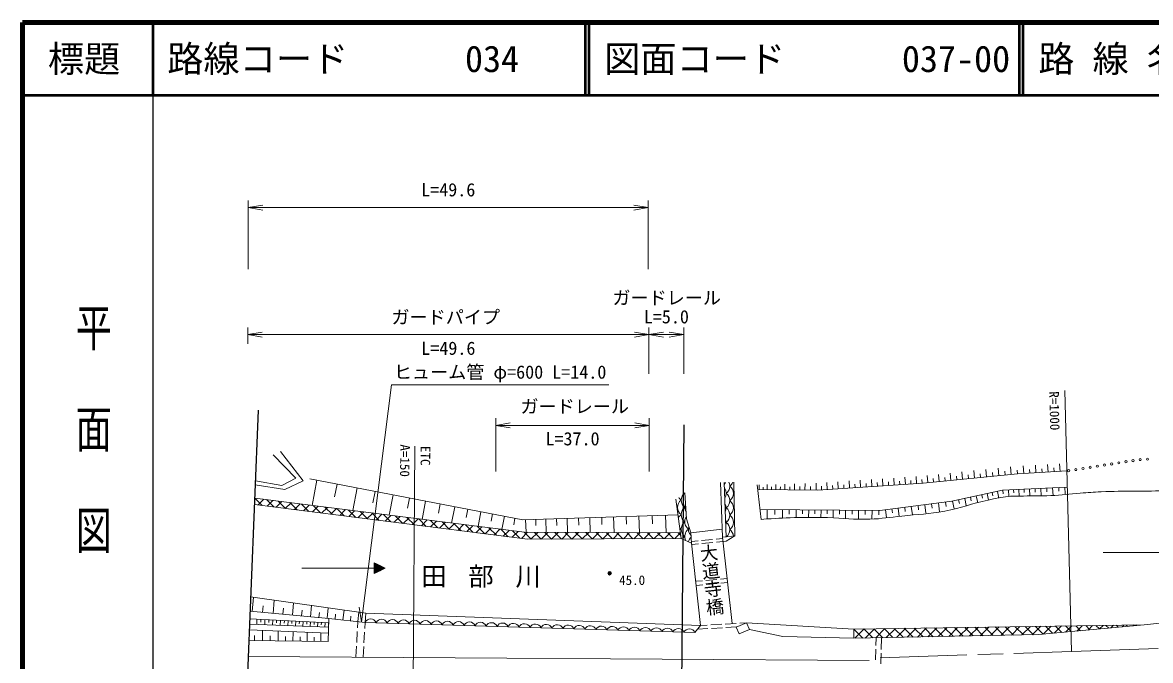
# Model space of a CAD drawing. Units: millimetres, scale not verified. Extents: x 40000 to 680000, y 20000 to 380000.
# Drawn here: x 40000 to 195871, y 291938 to 380000 of the extents above; entities that cross this region are included whole.
import ezdxf
from ezdxf.enums import TextEntityAlignment as Align

# ---------------------------------------------------------------- set-up
doc = ezdxf.new("R2010")
doc.units = ezdxf.units.MM
doc.header["$LTSCALE"] = 1000
doc.header["$PDMODE"] = 32
doc.header["$PDSIZE"] = 500
doc.linetypes.add('CHAIN', pattern=[18.5, 12, -1.5, 3.5, -1.5])
for name, color, linetype, lineweight in [('M-BMK', 2, 'CHAIN', 13), ('M-BMK-OTRS', 5, 'Continuous', 25), ('M-STR-HTXT', 7, 'Continuous', 13), ('M-TTL', 2, 'Continuous', 140), ('M-TTL-BAND', 7, 'Continuous', 25), ('M-TTL-LINE', 7, 'Continuous', 50), ('M-WORK', 1, 'Continuous', 13)]:
    doc.layers.add(name, color=color, linetype=linetype, lineweight=lineweight)
doc.layers.add('M-TTL-TXT', color=7, linetype='Continuous')
doc.styles.add('@ＭＳ ゴシック', font='')
doc.styles.add('ＭＳ ゴシック', font='')
doc.styles.get('@ＭＳ ゴシック').set_extended_font_data('@MS Gothic')
doc.styles.get('ＭＳ ゴシック').set_extended_font_data('MS Gothic')

# ---------------------------------------------------------------- blocks, each defined once
blk = doc.blocks.new('open_arrow')
at = {"color": 0, "linetype": 'Continuous', "lineweight": -2}
blk.add_lwpolyline([(7.5, 1.25), (0, 0), (7.5, -1.25)], dxfattribs=at)

msp = doc.modelspace()

# ---------------------------------------------------------------- hatches: boundary and pattern name
at = {"layer": 'M-WORK'}
h = msp.add_hatch(dxfattribs=at)
h.set_pattern_fill('USER', color=256, style=0, pattern_type=2)
h.set_pattern_definition([(45, (72077, 314344), (-707.107, 707.107), []), (135, (72077, 314344), (-707.107, -707.107), [])])
h.paths.add_polyline_path([(72077, 314344), (109368, 309625), (130916, 309556), (131020, 308773), (109776, 308666), (72041, 313460)])
h = msp.add_hatch(dxfattribs=at)
h.set_pattern_fill('USER', color=256, style=0, pattern_type=2)
h.set_pattern_definition([(45, (154875, 296272), (-707.107, 707.107), []), (135, (154875, 296272), (-707.107, -707.107), [])])
h.paths.add_polyline_path([(154875, 296272), (195023, 296858), (180423, 295500), (154875, 294994)])

# ---------------------------------------------------------------- linework, layer by layer
at = {"layer": 'M-BMK'}
for p, q in [((184953, 293172), (224818, 294609)), ((158515, 292284), (184953, 293172))]:
    msp.add_line(p, q, dxfattribs=at)
at = {"layer": 'M-BMK-OTRS'}
for p, q in [((72570, 326502), (71045, 288918)), ((131373, 324453), (131060, 288446))]:
    msp.add_line(p, q, dxfattribs=at)
at = {"layer": 'M-STR-HTXT'}
for p, q in [((71190, 345958), (71190, 355455)), ((126468, 345958), (126468, 355455)), ((71190, 354455), (126468, 354455)), ((71116, 335629), (71116, 337922)), ((71116, 336922), (126572, 336922)), ((126570, 331482), (126570, 337922)), ((126570, 336922), (131373, 336922)), ((126572, 335629), (126572, 337922)), ((131373, 331482), (131373, 337922)), ((184953, 293172), (184036, 329183)), ((105390, 318043), (105390, 325393)), ((105390, 324393), (126610, 324393)), ((126610, 318043), (126610, 325393)), ((93962, 288738), (94220, 321516)), ((86841, 297249), (86498, 299309))]:
    msp.add_line(p, q, dxfattribs=at)
msp.add_lwpolyline([(86841, 297249), (91000, 330000), (121000, 330000)], dxfattribs=at)
at = {"layer": 'M-TTL'}
for p, q in [((40000, 380000), (40000, 20000)), ((680000, 380000), (40000, 380000))]:
    msp.add_line(p, q, dxfattribs=at)
at = {"layer": 'M-TTL-BAND'}
msp.add_line((58000, 370000), (58000, 20000), dxfattribs=at)
at = {"layer": 'M-TTL-LINE'}
for p, q in [((58000, 380000), (58000, 370000)), ((117750, 380000), (117750, 370000)), ((118250, 380000), (118250, 370000)), ((177750, 380000), (177750, 370000)), ((178250, 380000), (178250, 370000)), ((40000, 370000), (680000, 370000))]:
    msp.add_line(p, q, dxfattribs=at)
at = {"layer": 'M-WORK'}
for p, q in [((74640, 320338), (77757, 317088)), ((78796, 316715), (75626, 320791)), ((171560, 317107), (171461, 318136)), ((173230, 317268), (173129, 318312)), ((174924, 317432), (174821, 318491)), ((175782, 317515), (175731, 318052)), ((176641, 317598), (176537, 318672)), ((177498, 317681), (177466, 318218)), ((177489, 317680), (184382, 318100)), ((178358, 317733), (178293, 318808)), ((179207, 317785), (179174, 318315)), ((180055, 317837), (179991, 318897)), ((180893, 317888), (180861, 318411)), ((181730, 317939), (181667, 318985)), ((182557, 317989), (182526, 318506)), ((183384, 318039), (183321, 319073)), ((75813, 316075), (72173, 316717)), ((77757, 317088), (75813, 316075)), ((76239, 315516), (78796, 316715)), ((79707, 316993), (109138, 311358)), ((80689, 316805), (80026, 313338)), ((136739, 308951), (136472, 316503)), ((137238, 308968), (136972, 316521)), ((138440, 309122), (138316, 316542)), ((149915, 315462), (164481, 316422)), ((151196, 315547), (151132, 316510)), ((152737, 315648), (152674, 316612)), ((154280, 315750), (154216, 316714)), ((155823, 315851), (155759, 316816)), ((157366, 315953), (157303, 316918)), ((158139, 316004), (158107, 316487)), ((158911, 316055), (158847, 317020)), ((159683, 316106), (159652, 316588)), ((160456, 316156), (160392, 317122)), ((161229, 316207), (161197, 316690)), ((162002, 316258), (161938, 317224)), ((162775, 316309), (162743, 316792)), ((163548, 316360), (163484, 317327)), ((164329, 316412), (164297, 316900)), ((164481, 316422), (177489, 317680)), ((165108, 316482), (165014, 317456)), ((165898, 316559), (165850, 317052)), ((166688, 316635), (166592, 317622)), ((167488, 316713), (167440, 317213)), ((168289, 316790), (168192, 317791)), ((169101, 316869), (169052, 317376)), ((169913, 316947), (169815, 317962)), ((170737, 317027), (170687, 317542)), ((172395, 317187), (172345, 317709)), ((174077, 317350), (174026, 317879)), ((72152, 316188), (76239, 315516)), ((83463, 316274), (83131, 314541)), ((86236, 315743), (85640, 312628)), ((88728, 315266), (88430, 313708)), ((131517, 315065), (131757, 311468)), ((142064, 311411), (141529, 316169)), ((141601, 315524), (149915, 315462)), ((141787, 315523), (141792, 316177)), ((142344, 315519), (142347, 315867)), ((142902, 315515), (142907, 316211)), ((143495, 315510), (143498, 315881)), ((144088, 315506), (144094, 316248)), ((144720, 315501), (144723, 315896)), ((145352, 315496), (145358, 316286)), ((146024, 315491), (146028, 315912)), ((146697, 315486), (146703, 316327)), ((147413, 315481), (147416, 315929)), ((148129, 315476), (148136, 316371)), ((148892, 315470), (148895, 315947)), ((149654, 315464), (149661, 316417)), ((150425, 315496), (150393, 315978)), ((151966, 315598), (151935, 316079)), ((153509, 315699), (153477, 316181)), ((155051, 315801), (155019, 316283)), ((156595, 315902), (156563, 316385)), ((168403, 313916), (175436, 315435)), ((173300, 314974), (173492, 314084)), ((174012, 315128), (174108, 314683)), ((174724, 315281), (174927, 314342)), ((175436, 315435), (184307, 315875)), ((175476, 315437), (175500, 314957)), ((176244, 315475), (176288, 314582)), ((176958, 315510), (176980, 315064)), ((177672, 315546), (177718, 314619)), ((178413, 315583), (178436, 315119)), ((179155, 315619), (179203, 314647)), ((179932, 315658), (179956, 315172)), ((180710, 315696), (180761, 314669)), ((181532, 315737), (181557, 315224)), ((182353, 315778), (182405, 314729)), ((183192, 315819), (183218, 315295)), ((184032, 315861), (184077, 314944)), ((72041, 313460), (109776, 308666)), ((109368, 309625), (72077, 314344)), ((91220, 314789), (90684, 311989)), ((93460, 314360), (93192, 312960)), ((95699, 313931), (95218, 311416)), ((97712, 313546), (97471, 312288)), ((131020, 308773), (130301, 314181)), ((158472, 312638), (168403, 313916)), ((163750, 313317), (163824, 312736)), ((164680, 313437), (164833, 312252)), ((165629, 313559), (165705, 312966)), ((166577, 313681), (166733, 312473)), ((167544, 313806), (167622, 313202)), ((168509, 313939), (168737, 312882)), ((169354, 314122), (169468, 313594)), ((170200, 314305), (170415, 313308)), ((170998, 314477), (171105, 313978)), ((171795, 314649), (171998, 313709)), ((172547, 314811), (172649, 314341)), ((99724, 313161), (99291, 310900)), ((101533, 312815), (101316, 311684)), ((103341, 312468), (102952, 310437)), ((104966, 312157), (104772, 311142)), ((106591, 311846), (106242, 310021)), ((109138, 311358), (130584, 312054)), ((121687, 311765), (121758, 309585)), ((123431, 311822), (123466, 310732)), ((125175, 311878), (125249, 309574)), ((127018, 311938), (127055, 310786)), ((128861, 311998), (128940, 309562)), ((141910, 312775), (158472, 312638)), ((142910, 312767), (142899, 311455)), ((143960, 312758), (143954, 312102)), ((145010, 312749), (145000, 311563)), ((145959, 312742), (145954, 312148)), ((146907, 312734), (146898, 311651)), ((147773, 312726), (147769, 312185)), ((148639, 312719), (148630, 311651)), ((149494, 312712), (149489, 312178)), ((150348, 312705), (150340, 311651)), ((151191, 312698), (151187, 312171)), ((152035, 312691), (152026, 311623)), ((152889, 312684), (152885, 312150)), ((153744, 312677), (153734, 311561)), ((154637, 312670), (154632, 312111)), ((155530, 312662), (155520, 311495)), ((156463, 312654), (156458, 312071)), ((157396, 312647), (157387, 311467)), ((158340, 312639), (158335, 312049)), ((159278, 312741), (159417, 311662)), ((160141, 312853), (160210, 312313)), ((161004, 312964), (161150, 311830)), ((161912, 313081), (161985, 312513)), ((162819, 313197), (162969, 312034)), ((108051, 311567), (107877, 310654)), ((109518, 311371), (109575, 309624)), ((110915, 311416), (110943, 310543)), ((112312, 311461), (112372, 309615)), ((113789, 311509), (113819, 310586)), ((115266, 311557), (115329, 309606)), ((116826, 311608), (116858, 310632)), ((118387, 311658), (118454, 309596)), ((120037, 311712), (120070, 310681)), ((131757, 311468), (132370, 309550)), ((130916, 309556), (109368, 309625)), ((109776, 308666), (131020, 308773)), ((132450, 308138), (131020, 308773)), ((132370, 309550), (136700, 310048)), ((132370, 309550), (132450, 308138)), ((135337, 308646), (133844, 308501)), ((136757, 308784), (135835, 308695)), ((136739, 308951), (138440, 309122)), ((138061, 297020), (136739, 308951)), ((138440, 309122), (137217, 308411)), ((133346, 308453), (132424, 308363)), ((132450, 308138), (133676, 296763)), ((133394, 308025), (132471, 307936)), ((135384, 308219), (133892, 308074)), ((136805, 308357), (135882, 308267)), ((137217, 308411), (136805, 308357)), ((189329, 306830), (199329, 306830)), ((78602, 304672), (88602, 304672)), ((88102, 304672), (88602, 304672)), ((90102, 304672), (88602, 305422)), ((88602, 305422), (88602, 303922)), ((88602, 305372), (88702, 305372)), ((88602, 305322), (88802, 305322)), ((88602, 305272), (88902, 305272)), ((88602, 305222), (89002, 305222)), ((88602, 305172), (89102, 305172)), ((88602, 305122), (89202, 305122)), ((88602, 305072), (89302, 305072)), ((88602, 305022), (89402, 305022)), ((88602, 304972), (89502, 304972)), ((88602, 304922), (89602, 304922)), ((88602, 304872), (89702, 304872)), ((88602, 304822), (89802, 304822)), ((88602, 304772), (89902, 304772)), ((88602, 304722), (90002, 304722)), ((88602, 303922), (90102, 304672)), ((88602, 304672), (90102, 304672)), ((88602, 304622), (90002, 304622)), ((88602, 304572), (89902, 304572)), ((88602, 304522), (89802, 304522)), ((88602, 304472), (89702, 304472)), ((88602, 304422), (89602, 304422)), ((88602, 304372), (89502, 304372)), ((88602, 304322), (89402, 304322)), ((88602, 304272), (89302, 304272)), ((88602, 304222), (89202, 304222)), ((88602, 304172), (89102, 304172)), ((88602, 304122), (89002, 304122)), ((88602, 304072), (88902, 304072)), ((88602, 304022), (88802, 304022)), ((88602, 303972), (88702, 303972)), ((133019, 302858), (133950, 302943)), ((134448, 302989), (135941, 303126)), ((134509, 302431), (136003, 302568)), ((136439, 303172), (137370, 303257)), ((136501, 302614), (137432, 302699)), ((133081, 302300), (134011, 302386)), ((87441, 298455), (71524, 300711)), ((71730, 298704), (71910, 300656)), ((73178, 298571), (73261, 299476)), ((74626, 298438), (74792, 300248)), ((77310, 298191), (77465, 299869)), ((79799, 297963), (79942, 299518)), ((82345, 297729), (71443, 298731)), ((75968, 298315), (76045, 299154)), ((78555, 298077), (78626, 298855)), ((80953, 297857), (81019, 298577)), ((82106, 297750), (82239, 299192)), ((82225, 294532), (82345, 297729)), ((82345, 297729), (87340, 297196)), ((83195, 297638), (83267, 298318)), ((84283, 297522), (84428, 298882)), ((85314, 297412), (85383, 298056)), ((86345, 297302), (86483, 298591)), ((87340, 297196), (87441, 298455)), ((87441, 298455), (133676, 296763)), ((71372, 296966), (82299, 296512)), ((71400, 297661), (82322, 297119)), ((72399, 297612), (72365, 296925)), ((72948, 297584), (72931, 297241)), ((73497, 297557), (73463, 296879)), ((74039, 297530), (74022, 297191)), ((74581, 297503), (74548, 296834)), ((75116, 297477), (75100, 297142)), ((75651, 297450), (75619, 296790)), ((76180, 297424), (76163, 297094)), ((76708, 297398), (76675, 296746)), ((77229, 297372), (77213, 297046)), ((77751, 297346), (77719, 296703)), ((78265, 297320), (78249, 296999)), ((78780, 297295), (78749, 296660)), ((79288, 297270), (79272, 296952)), ((79796, 297244), (79765, 296617)), ((80298, 297219), (80282, 296906)), ((80799, 297195), (80769, 296576)), ((81299, 297170), (81283, 296860)), ((81798, 297145), (81768, 296534)), ((82297, 297120), (82282, 296815)), ((86341, 297255), (86292, 296419)), ((87340, 297196), (87290, 296360)), ((132919, 295770), (87340, 297196)), ((133676, 296763), (132919, 295770)), ((133277, 296239), (134718, 296324)), ((133676, 296763), (134621, 296819)), ((135120, 296848), (136618, 296935)), ((135218, 296353), (136715, 296440)), ((137117, 296965), (138614, 297052)), ((137214, 296470), (138656, 296554)), ((140058, 297137), (138626, 296541)), ((138626, 296541), (139019, 295594)), ((139019, 295594), (140452, 296189)), ((139113, 297081), (140058, 297137)), ((140452, 296189), (140058, 297137)), ((140058, 297137), (154875, 296272)), ((145071, 295233), (140452, 296189)), ((154875, 296272), (195023, 296858)), ((154875, 296272), (154875, 294994)), ((195023, 296858), (180423, 295500)), ((71279, 294690), (82225, 294532)), ((82268, 295685), (71338, 296138)), ((72040, 294679), (72050, 295378)), ((73159, 294663), (73179, 296061)), ((74232, 294647), (74242, 295318)), ((75305, 294632), (75324, 295973)), ((76333, 294617), (76343, 295260)), ((77362, 294602), (77381, 295888)), ((78348, 294588), (78357, 295204)), ((79334, 294573), (79352, 295806)), ((80279, 294560), (80288, 295151)), ((81225, 294546), (81242, 295728)), ((86263, 295919), (86175, 294422)), ((87261, 295861), (87173, 294363)), ((154875, 294994), (145071, 295233)), ((180423, 295500), (154875, 294994)), ((157921, 294005), (157946, 295054)), ((158693, 295069), (158666, 293450)), ((86145, 293923), (86057, 292426)), ((87143, 293864), (87055, 292367)), ((157875, 292005), (157910, 293505)), ((71190, 292487), (156982, 291950)), ((158658, 292951), (158634, 291451))]:
    msp.add_line(p, q, dxfattribs=at)
msp.add_lwpolyline([(259168, 301552), (248671, 298932), (200975, 297477), (195023, 296858)], dxfattribs=at)
for centre, radius in [((193470, 319528), 150), ((194460, 319668), 150), ((195458, 319726), 150), ((184580, 318131), 150), ((185567, 318286), 150), ((186555, 318441), 150), ((187543, 318597), 150), ((188531, 318752), 150), ((189519, 318907), 150), ((190507, 319062), 150), ((191495, 319217), 150), ((192483, 319373), 150), ((121136, 303970), 150), ((121136, 303970), 120), ((121136, 303970), 90), ((121136, 303970), 60), ((121136, 303970), 30), ((121136, 303970), 20)]:
    msp.add_circle(centre, radius, dxfattribs=at)
for centre, radius, start, end in [((135987, 317001), 1250, 322.71376, 337.55555), ((136487, 316001), 1250, 306.8699, 25.09563), ((136987, 317001), 1250, 306.8699, 338.32788), ((132267, 314065), 1250, 126.8699, 233.1301), ((132767, 315065), 1250, 180, 187.62815), ((135987, 315001), 1250, 328.13654, 35.90381), ((136487, 314001), 1250, 306.8699, 53.1301), ((136987, 315001), 1250, 306.8699, 53.1301), ((137487, 316001), 1250, 306.8699, 313.03535), ((137487, 314001), 1250, 46.78005, 53.1301), ((131767, 313065), 1250, 126.8699, 233.1301), ((131767, 315065), 1250, 209.26106, 233.1301), ((132767, 313065), 1250, 156.85805, 210.7701), ((135987, 313001), 1250, 334.466, 29.57435), ((136987, 313001), 1250, 306.8699, 53.1301), ((131267, 314065), 1250, 228.65298, 233.1301), ((131267, 312065), 1250, 126.8699, 130.456), ((131767, 311065), 1250, 126.8699, 154.07889), ((132267, 312065), 1250, 126.8699, 233.1301), ((132767, 311065), 1250, 145.52775, 233.1301), ((136487, 312001), 1250, 306.8699, 53.1301), ((136987, 311001), 1250, 306.8699, 53.1301), ((137487, 314001), 1250, 306.8699, 315.13979), ((137487, 312001), 1250, 44.59762, 53.1301), ((131767, 311065), 1250, 221.07342, 233.1301), ((132267, 310065), 1250, 126.8699, 233.1301), ((133267, 310065), 1250, 161.73642, 225.49837), ((135987, 311001), 1250, 342.5777, 21.46265), ((136487, 310001), 1250, 306.8699, 53.1301), ((137487, 312001), 1250, 306.8699, 317.32222), ((137487, 310001), 1250, 42.32424, 53.1301), ((131767, 309065), 1250, 126.8699, 136.10891), ((132267, 308065), 1250, 126.8699, 149.57575), ((132767, 309065), 1250, 126.8699, 207.373), ((133267, 308065), 1250, 133.75832, 168.28309), ((135987, 309001), 1250, 360, 4.04036), ((136987, 309001), 1250, 4.59795, 53.1301), ((137487, 310001), 1250, 314.8529, 319.59559), ((88089, 296845), 828, 21.52894, 154.88754), ((89608, 296797), 828, 21.52894, 154.88754), ((91128, 296749), 828, 21.52894, 154.88754), ((92647, 296702), 828, 21.52894, 154.88754), ((94166, 296654), 828, 21.52894, 154.88754), ((95686, 296607), 828, 21.52894, 154.88754), ((97205, 296559), 828, 21.52894, 154.88754), ((98724, 296512), 828, 21.52894, 154.88754), ((100244, 296464), 828, 21.52894, 154.88754), ((101763, 296417), 828, 21.52894, 154.88754), ((103282, 296369), 828, 21.52894, 154.88754), ((104802, 296322), 828, 21.52894, 154.88754), ((106321, 296274), 828, 21.52894, 154.88754), ((107840, 296227), 828, 21.52894, 154.88754), ((109360, 296179), 828, 21.52894, 154.88754), ((110879, 296132), 828, 21.52894, 154.88754), ((112398, 296084), 828, 21.52894, 154.88754), ((113918, 296037), 828, 21.52894, 154.88754), ((115437, 295989), 828, 21.52894, 154.88754), ((116956, 295941), 828, 21.52894, 154.88754), ((118476, 295894), 828, 21.52894, 154.88754), ((119995, 295846), 828, 21.52894, 154.88754), ((121514, 295799), 828, 21.52894, 154.88754), ((123033, 295751), 828, 21.52894, 154.88754), ((124553, 295704), 828, 21.52894, 154.88754), ((126072, 295656), 828, 21.52894, 154.88754), ((127591, 295609), 828, 21.52894, 154.88754), ((129111, 295561), 828, 21.52894, 154.88754), ((130630, 295514), 828, 21.52894, 154.88754), ((132149, 295466), 828, 21.52894, 154.88754)]:
    msp.add_arc(centre, radius, start, end, dxfattribs=at)
msp.add_open_spline([(142064, 311411), (144285, 311563), (144887, 311605), (146699, 311651), (148478, 311696), (149475, 311681), (151255, 311651), (153535, 311613), (154810, 311345), (157089, 311438), (158823, 311509), (159786, 311679), (161511, 311864), (163834, 312113), (165157, 312119), (167452, 312557), (169825, 313010), (171084, 313571), (173446, 314075), (174537, 314308), (175147, 314471), (176257, 314582), (177065, 314662), (177523, 314618), (178335, 314635), (179802, 314665), (180626, 314619), (182091, 314688), (183687, 314764), (184574, 314911), (186167, 315035), (187301, 315122), (187936, 315171), (189071, 315221), (192471, 315370), (194380, 315281), (197783, 315354), (200585, 315414), (202156, 315417), (204956, 315547), (206409, 315615), (207230, 315595), (208672, 315787), (210748, 316063), (211885, 316379), (213947, 316746), (215959, 317105), (217077, 317367), (219102, 317645), (220898, 317893), (221906, 318056), (223717, 318125), (225379, 318188), (226311, 318036), (227973, 318005), (229870, 317970), (230938, 317796), (232829, 317945), (233750, 318018), (234305, 317970), (235166, 318305), (236207, 318710), (236612, 319279), (237564, 319863), (239216, 320876), (239833, 321149), (241940, 322201)], degree=3, knots=[0, 0, 0, 0, 1, 1, 1, 2, 2, 2, 3, 3, 3, 4, 4, 4, 5, 5, 5, 6, 6, 6, 7, 7, 7, 8, 8, 8, 9, 9, 9, 10, 10, 10, 11, 11, 11, 12, 12, 12, 13, 13, 13, 14, 14, 14, 15, 15, 15, 16, 16, 16, 17, 17, 17, 18, 18, 18, 19, 19, 19, 20, 20, 20, 21, 21, 21, 22, 22, 22, 22], dxfattribs=at)
msp.add_point((121136, 303970), dxfattribs=at)

# ---------------------------------------------------------------- block references
at = {"layer": 'M-STR-HTXT', "xscale": 267, "yscale": 267}
for p in [(71190, 354455), (71116, 336922), (126570, 336922), (105390, 324393)]:
    msp.add_blockref('open_arrow', p, dxfattribs=at)
at = {"layer": 'M-STR-HTXT', "xscale": 267, "yscale": 267, "rotation": 180}
for p in [(126468, 354455), (126572, 336922), (131373, 336922), (126610, 324393)]:
    msp.add_blockref('open_arrow', p, dxfattribs=at)

# ---------------------------------------------------------------- texts
at = {"layer": 'M-STR-HTXT', "style": 'ＭＳ ゴシック'}
for s, p in [('L=49.6', (98829, 355455)), ('L=5.0', (128971, 337922)), ('L=49.6', (98844, 333576)), ('L=37.0', (116000, 321078))]:
    msp.add_text(s, height=1833, dxfattribs=at).set_placement(p, align=Align.BOTTOM_CENTER)
for s, p in [('ガードレール', (129020, 342002)), ('ガードパイプ', (98482, 339330)), ('ヒューム管 φ=600 L=14.0', (106000, 331750)), ('ガードレール', (116307, 327012))]:
    msp.add_text(s, height=1833, dxfattribs=at).set_placement(p, align=Align.MIDDLE_CENTER)
for s, rotation, p in [('R=1000', 271.459, (182617, 326400)), ('A=150', 269.55, (92847, 319520)), ('ETC', 269.55, (95675, 320194))]:
    msp.add_text(s, height=1320, rotation=rotation, dxfattribs=at).set_placement(p, align=Align.MIDDLE_CENTER)
at = {"layer": 'M-TTL-BAND', "style": '@ＭＳ ゴシック', "width": 1.4}
msp.add_text('平  面  図', height=3666, rotation=270, dxfattribs=at).set_placement((49777, 306475), align=Align.MIDDLE_RIGHT)
at = {"layer": 'M-TTL-TXT', "style": 'ＭＳ ゴシック'}
msp.add_text('標題', height=3666, dxfattribs=at).set_placement((48500, 375000), align=Align.MIDDLE_CENTER)
for s, p in [('路線コード', (60000, 375000)), ('路 線 名', (180380, 375000)), ('034', (101142, 375000)), ('図面コード', (120380, 375000)), ('037-00', (161521, 375000))]:
    msp.add_text(s, height=3666, dxfattribs=at).set_placement(p, align=Align.MIDDLE_LEFT)
at = {"layer": 'M-WORK', "style": '@ＭＳ ゴシック'}
msp.add_text('大道寺橋', height=1833, rotation=276.325, dxfattribs=at).set_placement((135245, 303062), align=Align.MIDDLE_CENTER)
at = {"layer": 'M-WORK', "style": 'ＭＳ ゴシック'}
msp.add_text('45.0', height=1320, dxfattribs=at).set_placement((124240, 303015), align=Align.MIDDLE_CENTER)
at = {"layer": 'M-WORK', "insert": (104867, 303391), "char_height": 2566, "attachment_point": 5, "style": 'ＭＳ ゴシック'}
msp.add_mtext('\\T1.86;田部川', dxfattribs=at)

doc.saveas('drawing.dxf')
